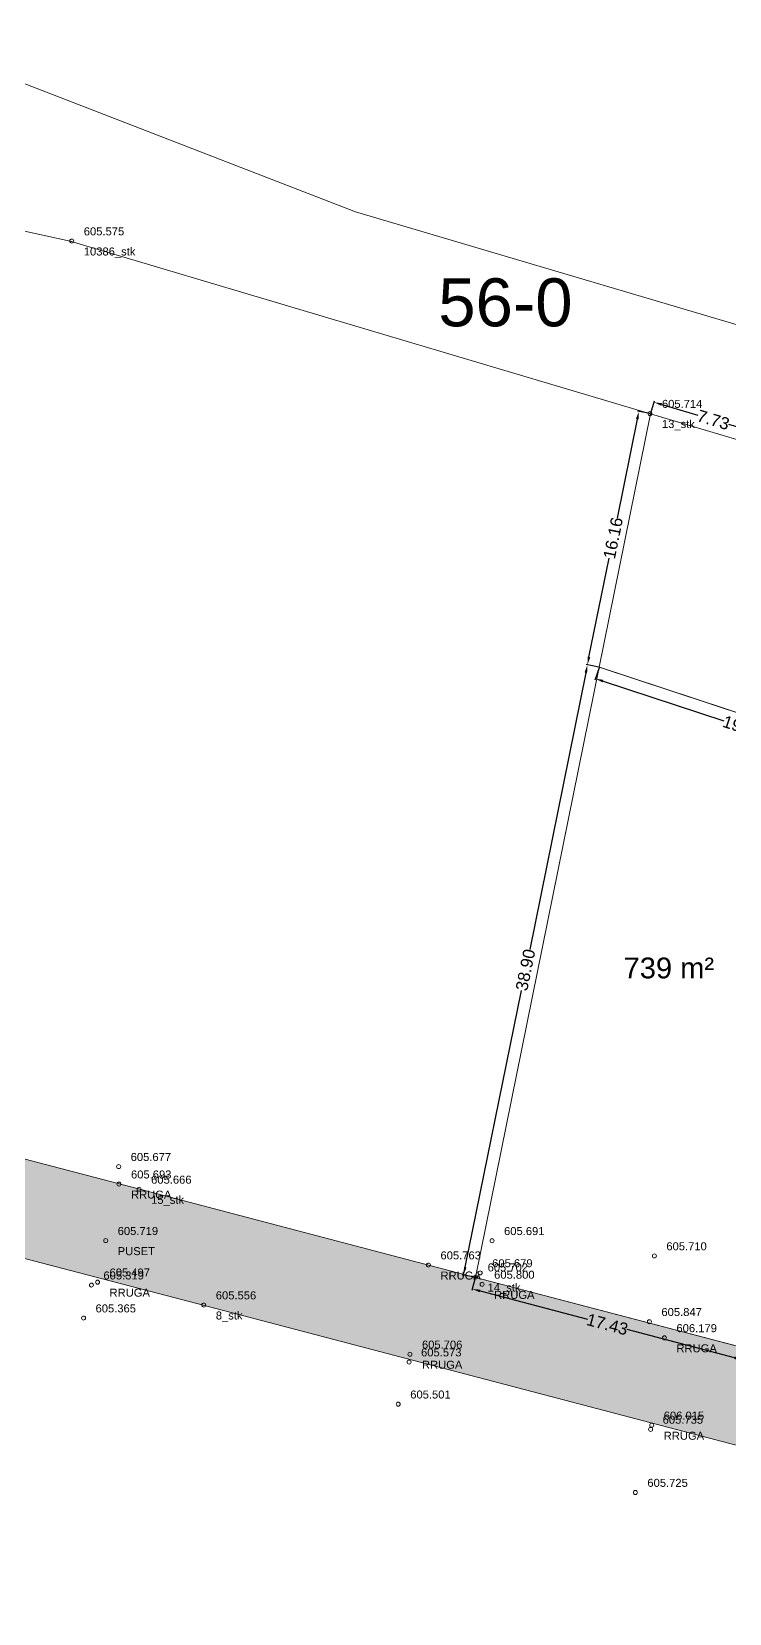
# Model space of a CAD drawing. Header units: metres. Extents: x 7508213 to 7508396, y 4696547 to 4696848.
# Drawn here: x 7508275.1 to 7508318.7, y 4696749.1 to 4696848 of the extents above; entities that cross this region are included whole.
import ezdxf

# ---------------------------------------------------------------- set-up
doc = ezdxf.new("R2010")
doc.units = ezdxf.units.M
doc.layers.get('Defpoints').update_dxf_attribs({"lineweight": 0})
for name, color, linetype, lineweight in [('Matjet', 210, 'Continuous', 0), ('Ndarjet', 1, 'Continuous', 0), ('ndarjet v2', 1, 'Continuous', 0), ('Nr-Kojshi', 251, 'Continuous', 0), ('Parc-Kojshi', 251, 'Continuous', 0), ('Parc-Re', 7, 'Continuous', 0), ('ParcReNet_12', 5, 'Continuous', 0)]:
    doc.layers.add(name, color=color, linetype=linetype, lineweight=lineweight)
doc.layers.add('YourDimensionLayer', color=7, linetype='Continuous')
doc.styles.get("Standard").update_dxf_attribs({"font": 'arial.ttf'})
doc.dimstyles.get("Standard").update_dxf_attribs({"dimtxt": 0.18, "dimasz": 0.18, "dimexe": 0.18, "dimexo": 0.0625, "dimgap": 0.09, "dimtad": 0, "dimtih": 1, "dimtoh": 1, "dimdec": 4, "dimzin": 0, "dimdsep": 46, "dimtxsty": 'Standard', "dimcen": 0.09, "dimadec": 0, "dimazin": 0, "dimtfac": 1, "dimtdec": 4, "dimtofl": 0, "dimtmove": 0, "dimatfit": 3, "dimfxl": 1, "dimtolj": 1, "dimtzin": 0, "dimarcsym": 0})

# ---------------------------------------------------------------- blocks, each defined once
blk = doc.blocks.new('*D118')
at = {"layer": 'Defpoints', "color": 0, "transparency": 16777216}
for p in [(7508310.571, 4696808.265), (7508310.336, 4696807.553), (7508329.041, 4696802.172)]:
    blk.add_point(p, dxfattribs=at)
at = {"layer": 'YourDimensionLayer', "color": 0, "lineweight": -2, "transparency": 16777216}
for p, q in [((7508310.561, 4696808.236), (7508310.308, 4696807.468)), ((7508310.811, 4696807.397), (7508318.358, 4696804.907)), ((7508328.332, 4696801.616), (7508320.785, 4696804.106)), ((7508329.032, 4696802.142), (7508328.778, 4696801.374))]:
    blk.add_line(p, q, dxfattribs=at)
at = {"layer": 'YourDimensionLayer', "color": 0, "transparency": 16777216}
for points in [[(7508310.837, 4696807.476), (7508310.785, 4696807.317), (7508310.336, 4696807.553)], [(7508328.358, 4696801.695), (7508328.305, 4696801.537), (7508328.806, 4696801.46)]]:
    blk.add_solid(points, dxfattribs=at)
at = {"layer": 'YourDimensionLayer', "color": 0, "transparency": 16777216, "insert": (7508319.571, 4696804.506), "char_height": 0.75, "attachment_point": 5, "rotation": 341.74223}
blk.add_mtext('\\A1;19.45', dxfattribs=at)
blk = doc.blocks.new('*D119')
at = {"layer": 'Defpoints', "color": 0, "transparency": 16777216}
for p in [(7508313.047, 4696824.256), (7508313.783, 4696824.107), (7508310.571, 4696808.265)]:
    blk.add_point(p, dxfattribs=at)
at = {"layer": 'YourDimensionLayer', "color": 0, "lineweight": -2, "transparency": 16777216}
for p, q in [((7508312.948, 4696823.766), (7508311.695, 4696817.584)), ((7508313.752, 4696824.113), (7508312.959, 4696824.274)), ((7508309.935, 4696808.904), (7508311.188, 4696815.086)), ((7508310.54, 4696808.272), (7508309.748, 4696808.432))]:
    blk.add_line(p, q, dxfattribs=at)
at = {"layer": 'YourDimensionLayer', "color": 0, "transparency": 16777216}
for points in [[(7508312.866, 4696823.782), (7508313.03, 4696823.749), (7508313.047, 4696824.256)], [(7508309.853, 4696808.921), (7508310.017, 4696808.888), (7508309.836, 4696808.414)]]:
    blk.add_solid(points, dxfattribs=at)
at = {"layer": 'YourDimensionLayer', "color": 0, "transparency": 16777216, "insert": (7508311.442, 4696816.335), "char_height": 0.75, "attachment_point": 5, "rotation": 78.53907}
blk.add_mtext('\\A1;16.16', dxfattribs=at)
blk = doc.blocks.new('*D120')
at = {"layer": 'Defpoints', "color": 0, "transparency": 16777216}
for p in [(7508313.783, 4696824.107), (7508321.191, 4696821.902), (7508321.405, 4696822.621)]:
    blk.add_point(p, dxfattribs=at)
at = {"layer": 'YourDimensionLayer', "color": 0, "lineweight": -2, "transparency": 16777216}
for p, q in [((7508313.791, 4696824.137), (7508314.022, 4696824.912)), ((7508314.476, 4696824.683), (7508316.727, 4696824.013)), ((7508320.926, 4696822.763), (7508318.674, 4696823.433)), ((7508321.2, 4696821.932), (7508321.431, 4696822.707))]:
    blk.add_line(p, q, dxfattribs=at)
at = {"layer": 'YourDimensionLayer', "color": 0, "transparency": 16777216}
for points in [[(7508314.499, 4696824.763), (7508314.452, 4696824.603), (7508313.996, 4696824.825)], [(7508320.949, 4696822.843), (7508320.902, 4696822.684), (7508321.405, 4696822.621)]]:
    blk.add_solid(points, dxfattribs=at)
at = {"layer": 'YourDimensionLayer', "color": 0, "transparency": 16777216, "insert": (7508317.701, 4696823.723), "char_height": 0.75, "attachment_point": 5, "rotation": 343.4281}
blk.add_mtext('\\A1;7.73', dxfattribs=at)
blk = doc.blocks.new('*D137')
at = {"layer": 'Defpoints', "color": 0, "transparency": 16777216}
for p in [(7508302.651, 4696769.416), (7508302.842, 4696770.141), (7508319.695, 4696765.712)]:
    blk.add_point(p, dxfattribs=at)
at = {"layer": 'YourDimensionLayer', "color": 0, "lineweight": -2, "transparency": 16777216}
for p, q in [((7508302.834, 4696770.111), (7508302.628, 4696769.329)), ((7508303.134, 4696769.289), (7508309.845, 4696767.525)), ((7508319.021, 4696765.114), (7508312.311, 4696766.877)), ((7508319.687, 4696765.682), (7508319.482, 4696764.899))]:
    blk.add_line(p, q, dxfattribs=at)
at = {"layer": 'YourDimensionLayer', "color": 0, "transparency": 16777216}
for points in [[(7508303.156, 4696769.37), (7508303.113, 4696769.208), (7508302.651, 4696769.416)], [(7508319.042, 4696765.194), (7508319, 4696765.033), (7508319.505, 4696764.986)]]:
    blk.add_solid(points, dxfattribs=at)
at = {"layer": 'YourDimensionLayer', "color": 0, "transparency": 16777216, "insert": (7508311.078, 4696767.201), "char_height": 0.75, "attachment_point": 5, "rotation": 345.27436}
blk.add_mtext('\\A1;17.43', dxfattribs=at)
blk = doc.blocks.new('*D138')
at = {"layer": 'Defpoints', "color": 0, "transparency": 16777216}
for p in [(7508309.836, 4696808.414), (7508310.571, 4696808.265), (7508302.842, 4696770.141)]:
    blk.add_point(p, dxfattribs=at)
at = {"layer": 'YourDimensionLayer', "color": 0, "lineweight": -2, "transparency": 16777216}
for p, q in [((7508309.736, 4696807.924), (7508306.231, 4696790.635)), ((7508310.54, 4696808.272), (7508309.748, 4696808.432)), ((7508302.206, 4696770.78), (7508305.711, 4696788.07)), ((7508302.811, 4696770.148), (7508302.018, 4696770.308))]:
    blk.add_line(p, q, dxfattribs=at)
at = {"layer": 'YourDimensionLayer', "color": 0, "transparency": 16777216}
for points in [[(7508309.655, 4696807.941), (7508309.818, 4696807.908), (7508309.836, 4696808.414)], [(7508302.124, 4696770.797), (7508302.287, 4696770.764), (7508302.106, 4696770.29)]]:
    blk.add_solid(points, dxfattribs=at)
at = {"layer": 'YourDimensionLayer', "color": 0, "transparency": 16777216, "insert": (7508305.971, 4696789.352), "char_height": 0.75, "attachment_point": 5, "rotation": 78.53907}
blk.add_mtext('\\A1;38.90', dxfattribs=at)
blk = doc.blocks.new('*U142')
at = {"color": 0, "linetype": 'ByBlock', "lineweight": -2, "transparency": 16777216}
blk.add_line((0, 0), (0, 0), dxfattribs=at)
blk.add_circle((0, 0), 0.5, dxfattribs=at)
blk = doc.blocks.new('*U173', base_point=(7508279.243, 4696769.84, 605.497))
at = {"layer": 'Matjet', "linetype": 'ByBlock', "char_height": 0.5}
for s, insert, attachment_point in [('605.497', (7508279.993, 4696770.44, 605.497), 4), ('RRUGA', (7508279.993, 4696769.435, 605.497), 1)]:
    blk.add_mtext(s, dxfattribs=dict(at, insert=insert, attachment_point=attachment_point))
blk = doc.blocks.new('*U174', base_point=(7508279.243, 4696769.84, 605.497))
at = {"layer": 'Matjet', "linetype": 'ByBlock', "lineweight": -2}
blk.add_blockref('*U173', (7508279.243, 4696769.84, 605.497), dxfattribs=at)
blk = doc.blocks.new('*U175', base_point=(7508279.243, 4696769.84, 605.497))
at = {"layer": 'Matjet', "linetype": 'ByBlock', "lineweight": -2}
blk.add_blockref('*U174', (7508279.243, 4696769.84, 605.497), dxfattribs=at)
at = {"layer": 'Matjet', "linetype": 'ByBlock', "lineweight": -2, "xscale": 0.2499999950000001, "yscale": 0.2499999950000001, "zscale": 0.2499999950000001}
blk.add_blockref('*U142', (7508279.243, 4696769.84, 605.497), dxfattribs=at)
blk = doc.blocks.new('*U176', base_point=(7508280.583, 4696775.965, 605.693))
at = {"layer": 'Matjet', "linetype": 'ByBlock', "char_height": 0.5}
for s, insert, attachment_point in [('605.693', (7508281.333, 4696776.565, 605.693), 4), ('RRUGA', (7508281.333, 4696775.56, 605.693), 1)]:
    blk.add_mtext(s, dxfattribs=dict(at, insert=insert, attachment_point=attachment_point))
blk = doc.blocks.new('*U177', base_point=(7508280.583, 4696775.965, 605.693))
at = {"layer": 'Matjet', "linetype": 'ByBlock', "lineweight": -2}
blk.add_blockref('*U176', (7508280.583, 4696775.965, 605.693), dxfattribs=at)
blk = doc.blocks.new('*U178', base_point=(7508280.583, 4696775.965, 605.693))
at = {"layer": 'Matjet', "linetype": 'ByBlock', "lineweight": -2}
blk.add_blockref('*U177', (7508280.583, 4696775.965, 605.693), dxfattribs=at)
at = {"layer": 'Matjet', "linetype": 'ByBlock', "lineweight": -2, "xscale": 0.2499999950000001, "yscale": 0.2499999950000001, "zscale": 0.2499999950000001}
blk.add_blockref('*U142', (7508280.583, 4696775.965, 605.693), dxfattribs=at)
blk = doc.blocks.new('*U179', base_point=(7508280.563, 4696777.059, 605.677))
at = {"layer": 'Matjet', "linetype": 'ByBlock', "insert": (7508281.313, 4696777.659, 605.677), "char_height": 0.5, "attachment_point": 4}
blk.add_mtext('605.677', dxfattribs=at)
blk = doc.blocks.new('*U180', base_point=(7508280.563, 4696777.059, 605.677))
at = {"layer": 'Matjet', "linetype": 'ByBlock', "lineweight": -2}
blk.add_blockref('*U179', (7508280.563, 4696777.059, 605.677), dxfattribs=at)
blk = doc.blocks.new('*U181', base_point=(7508280.563, 4696777.059, 605.677))
at = {"layer": 'Matjet', "linetype": 'ByBlock', "lineweight": -2, "xscale": 0.2499999950000001, "yscale": 0.2499999950000001, "zscale": 0.2499999950000001}
blk.add_blockref('*U142', (7508280.563, 4696777.059, 605.677), dxfattribs=at)
at = {"layer": 'Matjet', "linetype": 'ByBlock', "lineweight": -2}
blk.add_blockref('*U180', (7508280.563, 4696777.059, 605.677), dxfattribs=at)
blk = doc.blocks.new('*U182', base_point=(7508278.862, 4696769.656, 605.319))
at = {"layer": 'Matjet', "linetype": 'ByBlock', "insert": (7508279.612, 4696770.256, 605.319), "char_height": 0.5, "attachment_point": 4}
blk.add_mtext('605.319', dxfattribs=at)
blk = doc.blocks.new('*U183', base_point=(7508278.862, 4696769.656, 605.319))
at = {"layer": 'Matjet', "linetype": 'ByBlock', "lineweight": -2}
blk.add_blockref('*U182', (7508278.862, 4696769.656, 605.319), dxfattribs=at)
blk = doc.blocks.new('*U184', base_point=(7508278.862, 4696769.656, 605.319))
at = {"layer": 'Matjet', "linetype": 'ByBlock', "lineweight": -2}
blk.add_blockref('*U183', (7508278.862, 4696769.656, 605.319), dxfattribs=at)
at = {"layer": 'Matjet', "linetype": 'ByBlock', "lineweight": -2, "xscale": 0.2499999950000001, "yscale": 0.2499999950000001, "zscale": 0.2499999950000001}
blk.add_blockref('*U142', (7508278.862, 4696769.656, 605.319), dxfattribs=at)
blk = doc.blocks.new('*U185', base_point=(7508278.369, 4696767.596, 605.365))
at = {"layer": 'Matjet', "linetype": 'ByBlock', "insert": (7508279.119, 4696768.196, 605.365), "char_height": 0.5, "attachment_point": 4}
blk.add_mtext('605.365', dxfattribs=at)
blk = doc.blocks.new('*U186', base_point=(7508278.369, 4696767.596, 605.365))
at = {"layer": 'Matjet', "linetype": 'ByBlock', "lineweight": -2}
blk.add_blockref('*U185', (7508278.369, 4696767.596, 605.365), dxfattribs=at)
blk = doc.blocks.new('*U187', base_point=(7508278.369, 4696767.596, 605.365))
at = {"layer": 'Matjet', "linetype": 'ByBlock', "lineweight": -2}
blk.add_blockref('*U186', (7508278.369, 4696767.596, 605.365), dxfattribs=at)
at = {"layer": 'Matjet', "linetype": 'ByBlock', "lineweight": -2, "xscale": 0.2499999950000001, "yscale": 0.2499999950000001, "zscale": 0.2499999950000001}
blk.add_blockref('*U142', (7508278.369, 4696767.596, 605.365), dxfattribs=at)
blk = doc.blocks.new('*U188', base_point=(7508279.752, 4696772.434, 605.719))
at = {"layer": 'Matjet', "linetype": 'ByBlock', "char_height": 0.5}
for s, insert, attachment_point in [('605.719', (7508280.502, 4696773.034, 605.719), 4), ('PUSET', (7508280.502, 4696772.029, 605.719), 1)]:
    blk.add_mtext(s, dxfattribs=dict(at, insert=insert, attachment_point=attachment_point))
blk = doc.blocks.new('*U189', base_point=(7508279.752, 4696772.434, 605.719))
at = {"layer": 'Matjet', "linetype": 'ByBlock', "lineweight": -2}
blk.add_blockref('*U188', (7508279.752, 4696772.434, 605.719), dxfattribs=at)
blk = doc.blocks.new('*U190', base_point=(7508279.752, 4696772.434, 605.719))
at = {"layer": 'Matjet', "linetype": 'ByBlock', "lineweight": -2}
blk.add_blockref('*U189', (7508279.752, 4696772.434, 605.719), dxfattribs=at)
at = {"layer": 'Matjet', "linetype": 'ByBlock', "lineweight": -2, "xscale": 0.2499999950000001, "yscale": 0.2499999950000001, "zscale": 0.2499999950000001}
blk.add_blockref('*U142', (7508279.752, 4696772.434, 605.719), dxfattribs=at)
blk = doc.blocks.new('*U191', base_point=(7508298.022, 4696762.216, 605.501))
at = {"layer": 'Matjet', "linetype": 'ByBlock', "insert": (7508298.772, 4696762.816, 605.501), "char_height": 0.5, "attachment_point": 4}
blk.add_mtext('605.501', dxfattribs=at)
blk = doc.blocks.new('*U192', base_point=(7508298.022, 4696762.216, 605.501))
at = {"layer": 'Matjet', "linetype": 'ByBlock', "lineweight": -2}
blk.add_blockref('*U191', (7508298.022, 4696762.216, 605.501), dxfattribs=at)
blk = doc.blocks.new('*U193', base_point=(7508298.022, 4696762.216, 605.501))
at = {"layer": 'Matjet', "linetype": 'ByBlock', "lineweight": -2}
blk.add_blockref('*U192', (7508298.022, 4696762.216, 605.501), dxfattribs=at)
at = {"layer": 'Matjet', "linetype": 'ByBlock', "lineweight": -2, "xscale": 0.2499999950000001, "yscale": 0.2499999950000001, "zscale": 0.2499999950000001}
blk.add_blockref('*U142', (7508298.022, 4696762.216, 605.501), dxfattribs=at)
blk = doc.blocks.new('*U194', base_point=(7508298.697, 4696764.848, 605.573))
at = {"layer": 'Matjet', "linetype": 'ByBlock', "insert": (7508299.447, 4696765.448, 605.573), "char_height": 0.5, "attachment_point": 4}
blk.add_mtext('605.573', dxfattribs=at)
blk = doc.blocks.new('*U195', base_point=(7508298.697, 4696764.848, 605.573))
at = {"layer": 'Matjet', "linetype": 'ByBlock', "lineweight": -2}
blk.add_blockref('*U194', (7508298.697, 4696764.848, 605.573), dxfattribs=at)
blk = doc.blocks.new('*U196', base_point=(7508298.697, 4696764.848, 605.573))
at = {"layer": 'Matjet', "linetype": 'ByBlock', "lineweight": -2}
blk.add_blockref('*U195', (7508298.697, 4696764.848, 605.573), dxfattribs=at)
at = {"layer": 'Matjet', "linetype": 'ByBlock', "lineweight": -2, "xscale": 0.2499999950000001, "yscale": 0.2499999950000001, "zscale": 0.2499999950000001}
blk.add_blockref('*U142', (7508298.697, 4696764.848, 605.573), dxfattribs=at)
blk = doc.blocks.new('*U197', base_point=(7508298.754, 4696765.334, 605.706))
at = {"layer": 'Matjet', "linetype": 'ByBlock', "char_height": 0.5}
for s, insert, attachment_point in [('605.706', (7508299.504, 4696765.934, 605.706), 4), ('RRUGA', (7508299.504, 4696764.929, 605.706), 1)]:
    blk.add_mtext(s, dxfattribs=dict(at, insert=insert, attachment_point=attachment_point))
blk = doc.blocks.new('*U198', base_point=(7508298.754, 4696765.334, 605.706))
at = {"layer": 'Matjet', "linetype": 'ByBlock', "lineweight": -2}
blk.add_blockref('*U197', (7508298.754, 4696765.334, 605.706), dxfattribs=at)
blk = doc.blocks.new('*U199', base_point=(7508298.754, 4696765.334, 605.706))
at = {"layer": 'Matjet', "linetype": 'ByBlock', "lineweight": -2, "xscale": 0.2499999950000001, "yscale": 0.2499999950000001, "zscale": 0.2499999950000001}
blk.add_blockref('*U142', (7508298.754, 4696765.334, 605.706), dxfattribs=at)
at = {"layer": 'Matjet', "linetype": 'ByBlock', "lineweight": -2}
blk.add_blockref('*U198', (7508298.754, 4696765.334, 605.706), dxfattribs=at)
blk = doc.blocks.new('*U200', base_point=(7508299.91, 4696770.909, 605.763))
at = {"layer": 'Matjet', "linetype": 'ByBlock', "char_height": 0.5}
for s, insert, attachment_point in [('605.763', (7508300.66, 4696771.509, 605.763), 4), ('RRUGA', (7508300.66, 4696770.504, 605.763), 1)]:
    blk.add_mtext(s, dxfattribs=dict(at, insert=insert, attachment_point=attachment_point))
blk = doc.blocks.new('*U201', base_point=(7508299.91, 4696770.909, 605.763))
at = {"layer": 'Matjet', "linetype": 'ByBlock', "lineweight": -2}
blk.add_blockref('*U200', (7508299.91, 4696770.909, 605.763), dxfattribs=at)
blk = doc.blocks.new('*U202', base_point=(7508299.91, 4696770.909, 605.763))
at = {"layer": 'Matjet', "linetype": 'ByBlock', "lineweight": -2}
blk.add_blockref('*U201', (7508299.91, 4696770.909, 605.763), dxfattribs=at)
at = {"layer": 'Matjet', "linetype": 'ByBlock', "lineweight": -2, "xscale": 0.2499999950000001, "yscale": 0.2499999950000001, "zscale": 0.2499999950000001}
blk.add_blockref('*U142', (7508299.91, 4696770.909, 605.763), dxfattribs=at)
blk = doc.blocks.new('*U203', base_point=(7508303.261, 4696769.701, 605.8))
at = {"layer": 'Matjet', "linetype": 'ByBlock', "char_height": 0.5}
for s, insert, attachment_point in [('605.800', (7508304.011, 4696770.301, 605.8), 4), ('RRUGA', (7508304.011, 4696769.296, 605.8), 1)]:
    blk.add_mtext(s, dxfattribs=dict(at, insert=insert, attachment_point=attachment_point))
blk = doc.blocks.new('*U204', base_point=(7508303.261, 4696769.701, 605.8))
at = {"layer": 'Matjet', "linetype": 'ByBlock', "lineweight": -2}
blk.add_blockref('*U203', (7508303.261, 4696769.701, 605.8), dxfattribs=at)
blk = doc.blocks.new('*U205', base_point=(7508303.261, 4696769.701, 605.8))
at = {"layer": 'Matjet', "linetype": 'ByBlock', "lineweight": -2}
blk.add_blockref('*U204', (7508303.261, 4696769.701, 605.8), dxfattribs=at)
at = {"layer": 'Matjet', "linetype": 'ByBlock', "lineweight": -2, "xscale": 0.2499999950000001, "yscale": 0.2499999950000001, "zscale": 0.2499999950000001}
blk.add_blockref('*U142', (7508303.261, 4696769.701, 605.8), dxfattribs=at)
blk = doc.blocks.new('*U206', base_point=(7508303.138, 4696770.418, 605.679))
at = {"layer": 'Matjet', "linetype": 'ByBlock', "insert": (7508303.888, 4696771.018, 605.679), "char_height": 0.5, "attachment_point": 4}
blk.add_mtext('605.679', dxfattribs=at)
blk = doc.blocks.new('*U207', base_point=(7508303.138, 4696770.418, 605.679))
at = {"layer": 'Matjet', "linetype": 'ByBlock', "lineweight": -2}
blk.add_blockref('*U206', (7508303.138, 4696770.418, 605.679), dxfattribs=at)
blk = doc.blocks.new('*U208', base_point=(7508303.138, 4696770.418, 605.679))
at = {"layer": 'Matjet', "linetype": 'ByBlock', "lineweight": -2}
blk.add_blockref('*U207', (7508303.138, 4696770.418, 605.679), dxfattribs=at)
at = {"layer": 'Matjet', "linetype": 'ByBlock', "lineweight": -2, "xscale": 0.2499999950000001, "yscale": 0.2499999950000001, "zscale": 0.2499999950000001}
blk.add_blockref('*U142', (7508303.138, 4696770.418, 605.679), dxfattribs=at)
blk = doc.blocks.new('*U209', base_point=(7508303.881, 4696772.428, 605.691))
at = {"layer": 'Matjet', "linetype": 'ByBlock', "insert": (7508304.631, 4696773.028, 605.691), "char_height": 0.5, "attachment_point": 4}
blk.add_mtext('605.691', dxfattribs=at)
blk = doc.blocks.new('*U210', base_point=(7508303.881, 4696772.428, 605.691))
at = {"layer": 'Matjet', "linetype": 'ByBlock', "lineweight": -2}
blk.add_blockref('*U209', (7508303.881, 4696772.428, 605.691), dxfattribs=at)
blk = doc.blocks.new('*U211', base_point=(7508303.881, 4696772.428, 605.691))
at = {"layer": 'Matjet', "linetype": 'ByBlock', "lineweight": -2}
blk.add_blockref('*U210', (7508303.881, 4696772.428, 605.691), dxfattribs=at)
at = {"layer": 'Matjet', "linetype": 'ByBlock', "lineweight": -2, "xscale": 0.2499999950000001, "yscale": 0.2499999950000001, "zscale": 0.2499999950000001}
blk.add_blockref('*U142', (7508303.881, 4696772.428, 605.691), dxfattribs=at)
blk = doc.blocks.new('*U212', base_point=(7508312.831, 4696756.696, 605.725))
at = {"layer": 'Matjet', "linetype": 'ByBlock', "insert": (7508313.581, 4696757.296, 605.725), "char_height": 0.5, "attachment_point": 4}
blk.add_mtext('605.725', dxfattribs=at)
blk = doc.blocks.new('*U213', base_point=(7508312.831, 4696756.696, 605.725))
at = {"layer": 'Matjet', "linetype": 'ByBlock', "lineweight": -2}
blk.add_blockref('*U212', (7508312.831, 4696756.696, 605.725), dxfattribs=at)
blk = doc.blocks.new('*U214', base_point=(7508312.831, 4696756.696, 605.725))
at = {"layer": 'Matjet', "linetype": 'ByBlock', "lineweight": -2}
blk.add_blockref('*U213', (7508312.831, 4696756.696, 605.725), dxfattribs=at)
at = {"layer": 'Matjet', "linetype": 'ByBlock', "lineweight": -2, "xscale": 0.2499999950000001, "yscale": 0.2499999950000001, "zscale": 0.2499999950000001}
blk.add_blockref('*U142', (7508312.831, 4696756.696, 605.725), dxfattribs=at)
blk = doc.blocks.new('*U215', base_point=(7508313.784, 4696760.64, 605.735))
at = {"layer": 'Matjet', "linetype": 'ByBlock', "insert": (7508314.534, 4696761.24, 605.735), "char_height": 0.5, "attachment_point": 4}
blk.add_mtext('605.735', dxfattribs=at)
blk = doc.blocks.new('*U216', base_point=(7508313.784, 4696760.64, 605.735))
at = {"layer": 'Matjet', "linetype": 'ByBlock', "lineweight": -2}
blk.add_blockref('*U215', (7508313.784, 4696760.64, 605.735), dxfattribs=at)
blk = doc.blocks.new('*U217', base_point=(7508313.784, 4696760.64, 605.735))
at = {"layer": 'Matjet', "linetype": 'ByBlock', "lineweight": -2}
blk.add_blockref('*U216', (7508313.784, 4696760.64, 605.735), dxfattribs=at)
at = {"layer": 'Matjet', "linetype": 'ByBlock', "lineweight": -2, "xscale": 0.2499999950000001, "yscale": 0.2499999950000001, "zscale": 0.2499999950000001}
blk.add_blockref('*U142', (7508313.784, 4696760.64, 605.735), dxfattribs=at)
blk = doc.blocks.new('*U218', base_point=(7508313.852, 4696760.897, 606.015))
at = {"layer": 'Matjet', "linetype": 'ByBlock', "char_height": 0.5}
for s, insert, attachment_point in [('606.015', (7508314.602, 4696761.497, 606.015), 4), ('RRUGA', (7508314.602, 4696760.492, 606.015), 1)]:
    blk.add_mtext(s, dxfattribs=dict(at, insert=insert, attachment_point=attachment_point))
blk = doc.blocks.new('*U219', base_point=(7508313.852, 4696760.897, 606.015))
at = {"layer": 'Matjet', "linetype": 'ByBlock', "lineweight": -2}
blk.add_blockref('*U218', (7508313.852, 4696760.897, 606.015), dxfattribs=at)
blk = doc.blocks.new('*U220', base_point=(7508313.852, 4696760.897, 606.015))
at = {"layer": 'Matjet', "linetype": 'ByBlock', "lineweight": -2}
blk.add_blockref('*U219', (7508313.852, 4696760.897, 606.015), dxfattribs=at)
at = {"layer": 'Matjet', "linetype": 'ByBlock', "lineweight": -2, "xscale": 0.2499999950000001, "yscale": 0.2499999950000001, "zscale": 0.2499999950000001}
blk.add_blockref('*U142', (7508313.852, 4696760.897, 606.015), dxfattribs=at)
blk = doc.blocks.new('*U221', base_point=(7508314.647, 4696766.361, 606.179))
at = {"layer": 'Matjet', "linetype": 'ByBlock', "char_height": 0.5}
for s, insert, attachment_point in [('606.179', (7508315.397, 4696766.961, 606.179), 4), ('RRUGA', (7508315.397, 4696765.956, 606.179), 1)]:
    blk.add_mtext(s, dxfattribs=dict(at, insert=insert, attachment_point=attachment_point))
blk = doc.blocks.new('*U222', base_point=(7508314.647, 4696766.361, 606.179))
at = {"layer": 'Matjet', "linetype": 'ByBlock', "lineweight": -2}
blk.add_blockref('*U221', (7508314.647, 4696766.361, 606.179), dxfattribs=at)
blk = doc.blocks.new('*U223', base_point=(7508314.647, 4696766.361, 606.179))
at = {"layer": 'Matjet', "linetype": 'ByBlock', "lineweight": -2, "xscale": 0.2499999950000001, "yscale": 0.2499999950000001, "zscale": 0.2499999950000001}
blk.add_blockref('*U142', (7508314.647, 4696766.361, 606.179), dxfattribs=at)
at = {"layer": 'Matjet', "linetype": 'ByBlock', "lineweight": -2}
blk.add_blockref('*U222', (7508314.647, 4696766.361, 606.179), dxfattribs=at)
blk = doc.blocks.new('*U224', base_point=(7508313.709, 4696767.37, 605.847))
at = {"layer": 'Matjet', "linetype": 'ByBlock', "insert": (7508314.459, 4696767.97, 605.847), "char_height": 0.5, "attachment_point": 4}
blk.add_mtext('605.847', dxfattribs=at)
blk = doc.blocks.new('*U225', base_point=(7508313.709, 4696767.37, 605.847))
at = {"layer": 'Matjet', "linetype": 'ByBlock', "lineweight": -2}
blk.add_blockref('*U224', (7508313.709, 4696767.37, 605.847), dxfattribs=at)
blk = doc.blocks.new('*U226', base_point=(7508313.709, 4696767.37, 605.847))
at = {"layer": 'Matjet', "linetype": 'ByBlock', "lineweight": -2, "xscale": 0.2499999950000001, "yscale": 0.2499999950000001, "zscale": 0.2499999950000001}
blk.add_blockref('*U142', (7508313.709, 4696767.37, 605.847), dxfattribs=at)
at = {"layer": 'Matjet', "linetype": 'ByBlock', "lineweight": -2}
blk.add_blockref('*U225', (7508313.709, 4696767.37, 605.847), dxfattribs=at)
blk = doc.blocks.new('*U227', base_point=(7508314.016, 4696771.478, 605.71))
at = {"layer": 'Matjet', "linetype": 'ByBlock', "insert": (7508314.766, 4696772.078, 605.71), "char_height": 0.5, "attachment_point": 4}
blk.add_mtext('605.710', dxfattribs=at)
blk = doc.blocks.new('*U228', base_point=(7508314.016, 4696771.478, 605.71))
at = {"layer": 'Matjet', "linetype": 'ByBlock', "lineweight": -2}
blk.add_blockref('*U227', (7508314.016, 4696771.478, 605.71), dxfattribs=at)
blk = doc.blocks.new('*U229', base_point=(7508314.016, 4696771.478, 605.71))
at = {"layer": 'Matjet', "linetype": 'ByBlock', "lineweight": -2}
blk.add_blockref('*U228', (7508314.016, 4696771.478, 605.71), dxfattribs=at)
at = {"layer": 'Matjet', "linetype": 'ByBlock', "lineweight": -2, "xscale": 0.2499999950000001, "yscale": 0.2499999950000001, "zscale": 0.2499999950000001}
blk.add_blockref('*U142', (7508314.016, 4696771.478, 605.71), dxfattribs=at)
blk = doc.blocks.new('*U437', base_point=(7508277.635, 4696834.9, 605.575))
at = {"layer": 'Matjet', "linetype": 'ByBlock', "char_height": 0.5}
for s, insert, attachment_point in [('605.575', (7508278.385, 4696835.5, 605.575), 4), ('10386_stk', (7508278.385, 4696834.495, 605.575), 1)]:
    blk.add_mtext(s, dxfattribs=dict(at, insert=insert, attachment_point=attachment_point))
blk = doc.blocks.new('*U438', base_point=(7508277.635, 4696834.9, 605.575))
at = {"layer": 'Matjet', "linetype": 'ByBlock', "lineweight": -2}
blk.add_blockref('*U437', (7508277.635, 4696834.9, 605.575), dxfattribs=at)
blk = doc.blocks.new('*U439', base_point=(7508277.635, 4696834.9, 605.575))
at = {"layer": 'Matjet', "linetype": 'ByBlock', "lineweight": -2}
blk.add_blockref('*U438', (7508277.635, 4696834.9, 605.575), dxfattribs=at)
at = {"layer": 'Matjet', "linetype": 'ByBlock', "lineweight": -2, "xscale": 0.2499999950000001, "yscale": 0.2499999950000001, "zscale": 0.2499999950000001}
blk.add_blockref('*U142', (7508277.635, 4696834.9, 605.575), dxfattribs=at)
blk = doc.blocks.new('*U440', base_point=(7508313.74, 4696824.12, 605.714))
at = {"layer": 'Matjet', "linetype": 'ByBlock', "char_height": 0.5}
for s, insert, attachment_point in [('605.714', (7508314.49, 4696824.72, 605.714), 4), ('13_stk', (7508314.49, 4696823.715, 605.714), 1)]:
    blk.add_mtext(s, dxfattribs=dict(at, insert=insert, attachment_point=attachment_point))
blk = doc.blocks.new('*U441', base_point=(7508313.74, 4696824.12, 605.714))
at = {"layer": 'Matjet', "linetype": 'ByBlock', "lineweight": -2}
blk.add_blockref('*U440', (7508313.74, 4696824.12, 605.714), dxfattribs=at)
blk = doc.blocks.new('*U442', base_point=(7508313.74, 4696824.12, 605.714))
at = {"layer": 'Matjet', "linetype": 'ByBlock', "lineweight": -2}
blk.add_blockref('*U441', (7508313.74, 4696824.12, 605.714), dxfattribs=at)
at = {"layer": 'Matjet', "linetype": 'ByBlock', "lineweight": -2, "xscale": 0.2499999950000001, "yscale": 0.2499999950000001, "zscale": 0.2499999950000001}
blk.add_blockref('*U142', (7508313.74, 4696824.12, 605.714), dxfattribs=at)
blk = doc.blocks.new('*U461', base_point=(7508302.853, 4696770.158, 605.702))
at = {"layer": 'Matjet', "linetype": 'ByBlock', "char_height": 0.5}
for s, insert, attachment_point in [('605.702', (7508303.603, 4696770.758, 605.702), 4), ('14_stk', (7508303.603, 4696769.753, 605.702), 1)]:
    blk.add_mtext(s, dxfattribs=dict(at, insert=insert, attachment_point=attachment_point))
blk = doc.blocks.new('*U462', base_point=(7508302.853, 4696770.158, 605.702))
at = {"layer": 'Matjet', "linetype": 'ByBlock', "lineweight": -2}
blk.add_blockref('*U461', (7508302.853, 4696770.158, 605.702), dxfattribs=at)
blk = doc.blocks.new('*U463', base_point=(7508302.853, 4696770.158, 605.702))
at = {"layer": 'Matjet', "linetype": 'ByBlock', "lineweight": -2, "xscale": 0.2499999950000001, "yscale": 0.2499999950000001, "zscale": 0.2499999950000001}
blk.add_blockref('*U142', (7508302.853, 4696770.158, 605.702), dxfattribs=at)
at = {"layer": 'Matjet', "linetype": 'ByBlock', "lineweight": -2}
blk.add_blockref('*U462', (7508302.853, 4696770.158, 605.702), dxfattribs=at)
blk = doc.blocks.new('*U464', base_point=(7508285.879, 4696768.412, 605.556))
at = {"layer": 'Matjet', "linetype": 'ByBlock', "char_height": 0.5}
for s, insert, attachment_point in [('605.556', (7508286.629, 4696769.012, 605.556), 4), ('8_stk', (7508286.629, 4696768.007, 605.556), 1)]:
    blk.add_mtext(s, dxfattribs=dict(at, insert=insert, attachment_point=attachment_point))
blk = doc.blocks.new('*U465', base_point=(7508285.879, 4696768.412, 605.556))
at = {"layer": 'Matjet', "linetype": 'ByBlock', "lineweight": -2}
blk.add_blockref('*U464', (7508285.879, 4696768.412, 605.556), dxfattribs=at)
blk = doc.blocks.new('*U466', base_point=(7508285.879, 4696768.412, 605.556))
at = {"layer": 'Matjet', "linetype": 'ByBlock', "lineweight": -2, "xscale": 0.2499999950000001, "yscale": 0.2499999950000001, "zscale": 0.2499999950000001}
blk.add_blockref('*U142', (7508285.879, 4696768.412, 605.556), dxfattribs=at)
at = {"layer": 'Matjet', "linetype": 'ByBlock', "lineweight": -2}
blk.add_blockref('*U465', (7508285.879, 4696768.412, 605.556), dxfattribs=at)
blk = doc.blocks.new('*U467', base_point=(7508281.84, 4696775.641, 605.666))
at = {"layer": 'Matjet', "linetype": 'ByBlock', "char_height": 0.5}
for s, insert, attachment_point in [('605.666', (7508282.59, 4696776.241, 605.666), 4), ('15_stk', (7508282.59, 4696775.236, 605.666), 1)]:
    blk.add_mtext(s, dxfattribs=dict(at, insert=insert, attachment_point=attachment_point))
blk = doc.blocks.new('*U468', base_point=(7508281.84, 4696775.641, 605.666))
at = {"layer": 'Matjet', "linetype": 'ByBlock', "lineweight": -2}
blk.add_blockref('*U467', (7508281.84, 4696775.641, 605.666), dxfattribs=at)
blk = doc.blocks.new('*U469', base_point=(7508281.84, 4696775.641, 605.666))
at = {"layer": 'Matjet', "linetype": 'ByBlock', "lineweight": -2}
blk.add_blockref('*U468', (7508281.84, 4696775.641, 605.666), dxfattribs=at)
at = {"layer": 'Matjet', "linetype": 'ByBlock', "lineweight": -2, "xscale": 0.2499999950000001, "yscale": 0.2499999950000001, "zscale": 0.2499999950000001}
blk.add_blockref('*U142', (7508281.84, 4696775.641, 605.666), dxfattribs=at)

msp = doc.modelspace()

# ---------------------------------------------------------------- hatches: boundary and pattern name
at = {"layer": 'ParcReNet_12', "true_color": 0x939598, "transparency": 33554546}
h = msp.add_hatch(color=252, dxfattribs=at)
h.dxf.hatch_style = 1
h.paths.add_polyline_path([(7508326.188, 4696764.006), (7508302.842, 4696770.141), (7508281.807, 4696775.663), (7508259.59, 4696781.473), (7508212.93, 4696793.673), (7508212.93, 4696787.471), (7508285.846, 4696768.404), (7508339.964, 4696754.18), (7508354.499, 4696750.361), (7508356.17, 4696756.126), (7508343.03, 4696759.579)])

# ---------------------------------------------------------------- linework, layer by layer
at = {"layer": 'Ndarjet'}
for points in [[(7508313.783, 4696824.107), (7508302.842, 4696770.141)], [(7508212.93, 4696793.673), (7508259.59, 4696781.473), (7508281.807, 4696775.663), (7508302.842, 4696770.141), (7508356.17, 4696756.126)], [(7508212.93, 4696787.471), (7508285.846, 4696768.404), (7508339.964, 4696754.18), (7508354.499, 4696750.361)]]:
    msp.add_lwpolyline(points, dxfattribs=at)
at = {"layer": 'Ndarjet', "flags": 128}
msp.add_lwpolyline([(7508354.521, 4696793.766), (7508310.583, 4696808.261)], dxfattribs=at)
at = {"layer": 'ndarjet v2', "flags": 128}
msp.add_lwpolyline([(7508321.191, 4696821.902), (7508313.783, 4696824.107), (7508310.571, 4696808.265), (7508329.041, 4696802.172), (7508337.17, 4696799.49), (7508354.521, 4696793.766), (7508359.635, 4696808.98)], close=True, dxfattribs=at)
msp.add_lwpolyline([(7508329.041, 4696802.172), (7508310.571, 4696808.265), (7508302.842, 4696770.141), (7508319.695, 4696765.712, 0.430899), (7508321.917, 4696767.094)], format="xyb", close=True, dxfattribs=at)
at = {"layer": 'Parc-Kojshi'}
msp.add_lwpolyline([(7508266.242, 4696847.984), (7508295.352, 4696836.733), (7508323.272, 4696828.461), (7508376.382, 4696811.509), (7508378.462, 4696813.189), (7508376.181, 4696803.419), (7508321.191, 4696821.902), (7508277.532, 4696834.894), (7508256.462, 4696839.505), (7508244.611, 4696836.326), (7508266.242, 4696847.984)], close=True, dxfattribs=at)
at = {"layer": 'Parc-Re', "flags": 128}
msp.add_lwpolyline([(7508243.875, 4696612.831), (7508268.398, 4696724.717), (7508215.238, 4696734.24), (7508215.569, 4696763.219), (7508212.93, 4696782.929), (7508212.93, 4696793.808), (7508216.721, 4696814.178), (7508220.981, 4696845.627), (7508225.342, 4696846.137), (7508234.813, 4696834.987), (7508244.611, 4696836.326), (7508256.462, 4696839.505), (7508277.532, 4696834.894), (7508321.191, 4696821.902), (7508376.181, 4696803.419), (7508360.2, 4696770.031), (7508349.879, 4696734.422), (7508342.418, 4696709.343), (7508341.828, 4696703.513), (7508324.647, 4696675.795)], dxfattribs=at)

# ---------------------------------------------------------------- block references
at = {"layer": 'Matjet'}
for name, p in [('*U439', (7508277.635, 4696834.9, 605.575)), ('*U442', (7508313.74, 4696824.12, 605.714)), ('*U181', (7508280.563, 4696777.059, 605.677)), ('*U178', (7508280.583, 4696775.965, 605.693)), ('*U469', (7508281.84, 4696775.641, 605.666)), ('*U190', (7508279.752, 4696772.434, 605.719)), ('*U211', (7508303.881, 4696772.428, 605.691)), ('*U229', (7508314.016, 4696771.478, 605.71)), ('*U202', (7508299.91, 4696770.909, 605.763)), ('*U208', (7508303.138, 4696770.418, 605.679)), ('*U184', (7508278.862, 4696769.656, 605.319)), ('*U175', (7508279.243, 4696769.84, 605.497)), ('*U463', (7508302.853, 4696770.158, 605.702)), ('*U205', (7508303.261, 4696769.701, 605.8)), ('*U187', (7508278.369, 4696767.596, 605.365)), ('*U466', (7508285.879, 4696768.412, 605.556)), ('*U226', (7508313.709, 4696767.37, 605.847)), ('*U223', (7508314.647, 4696766.361, 606.179)), ('*U196', (7508298.697, 4696764.848, 605.573)), ('*U199', (7508298.754, 4696765.334, 605.706)), ('*U193', (7508298.022, 4696762.216, 605.501)), ('*U217', (7508313.784, 4696760.64, 605.735)), ('*U220', (7508313.852, 4696760.897, 606.015)), ('*U214', (7508312.831, 4696756.696, 605.725))]:
    msp.add_blockref(name, p, dxfattribs=at)

# ---------------------------------------------------------------- texts
at = {"layer": 'ndarjet v2'}
msp.add_text('739 m²', height=1.3, dxfattribs=at).set_placement((7508312.095, 4696788.823))
at = {"layer": 'Nr-Kojshi'}
msp.add_text('56-0', height=3, dxfattribs=at).set_placement((7508300.521, 4696829.568))

# ---------------------------------------------------------------- dimensions: what is measured, and where the dimension line sits
at = {"layer": 'YourDimensionLayer'}
for p1, p2, picture, middle in [((7508313.783, 4696824.107), (7508321.191, 4696821.902), '*D120', (7508317.701, 4696823.723)), ((7508310.571, 4696808.265), (7508313.783, 4696824.107), '*D119', (7508311.442, 4696816.335)), ((7508302.842, 4696770.141), (7508310.571, 4696808.265), '*D138', (7508305.971, 4696789.352)), ((7508329.041, 4696802.172), (7508310.571, 4696808.265), '*D118', (7508319.571, 4696804.506)), ((7508319.695, 4696765.712), (7508302.842, 4696770.141), '*D137', (7508311.078, 4696767.201))]:
    dim = msp.add_aligned_dim(p1=p1, p2=p2, distance=0.75, dimstyle='Standard', override={"dimscale": 0.5, "dimtxt": 1.5, "dimasz": 1, "dimtih": 0, "dimtoh": 0, "dimdec": 2, "dimcen": 0, "dimtdec": 2}, dxfattribs=at)
    dim.commit()
    dim.dimension.update_dxf_attribs({"geometry": picture, "text_midpoint": middle})

doc.saveas('drawing.dxf')
